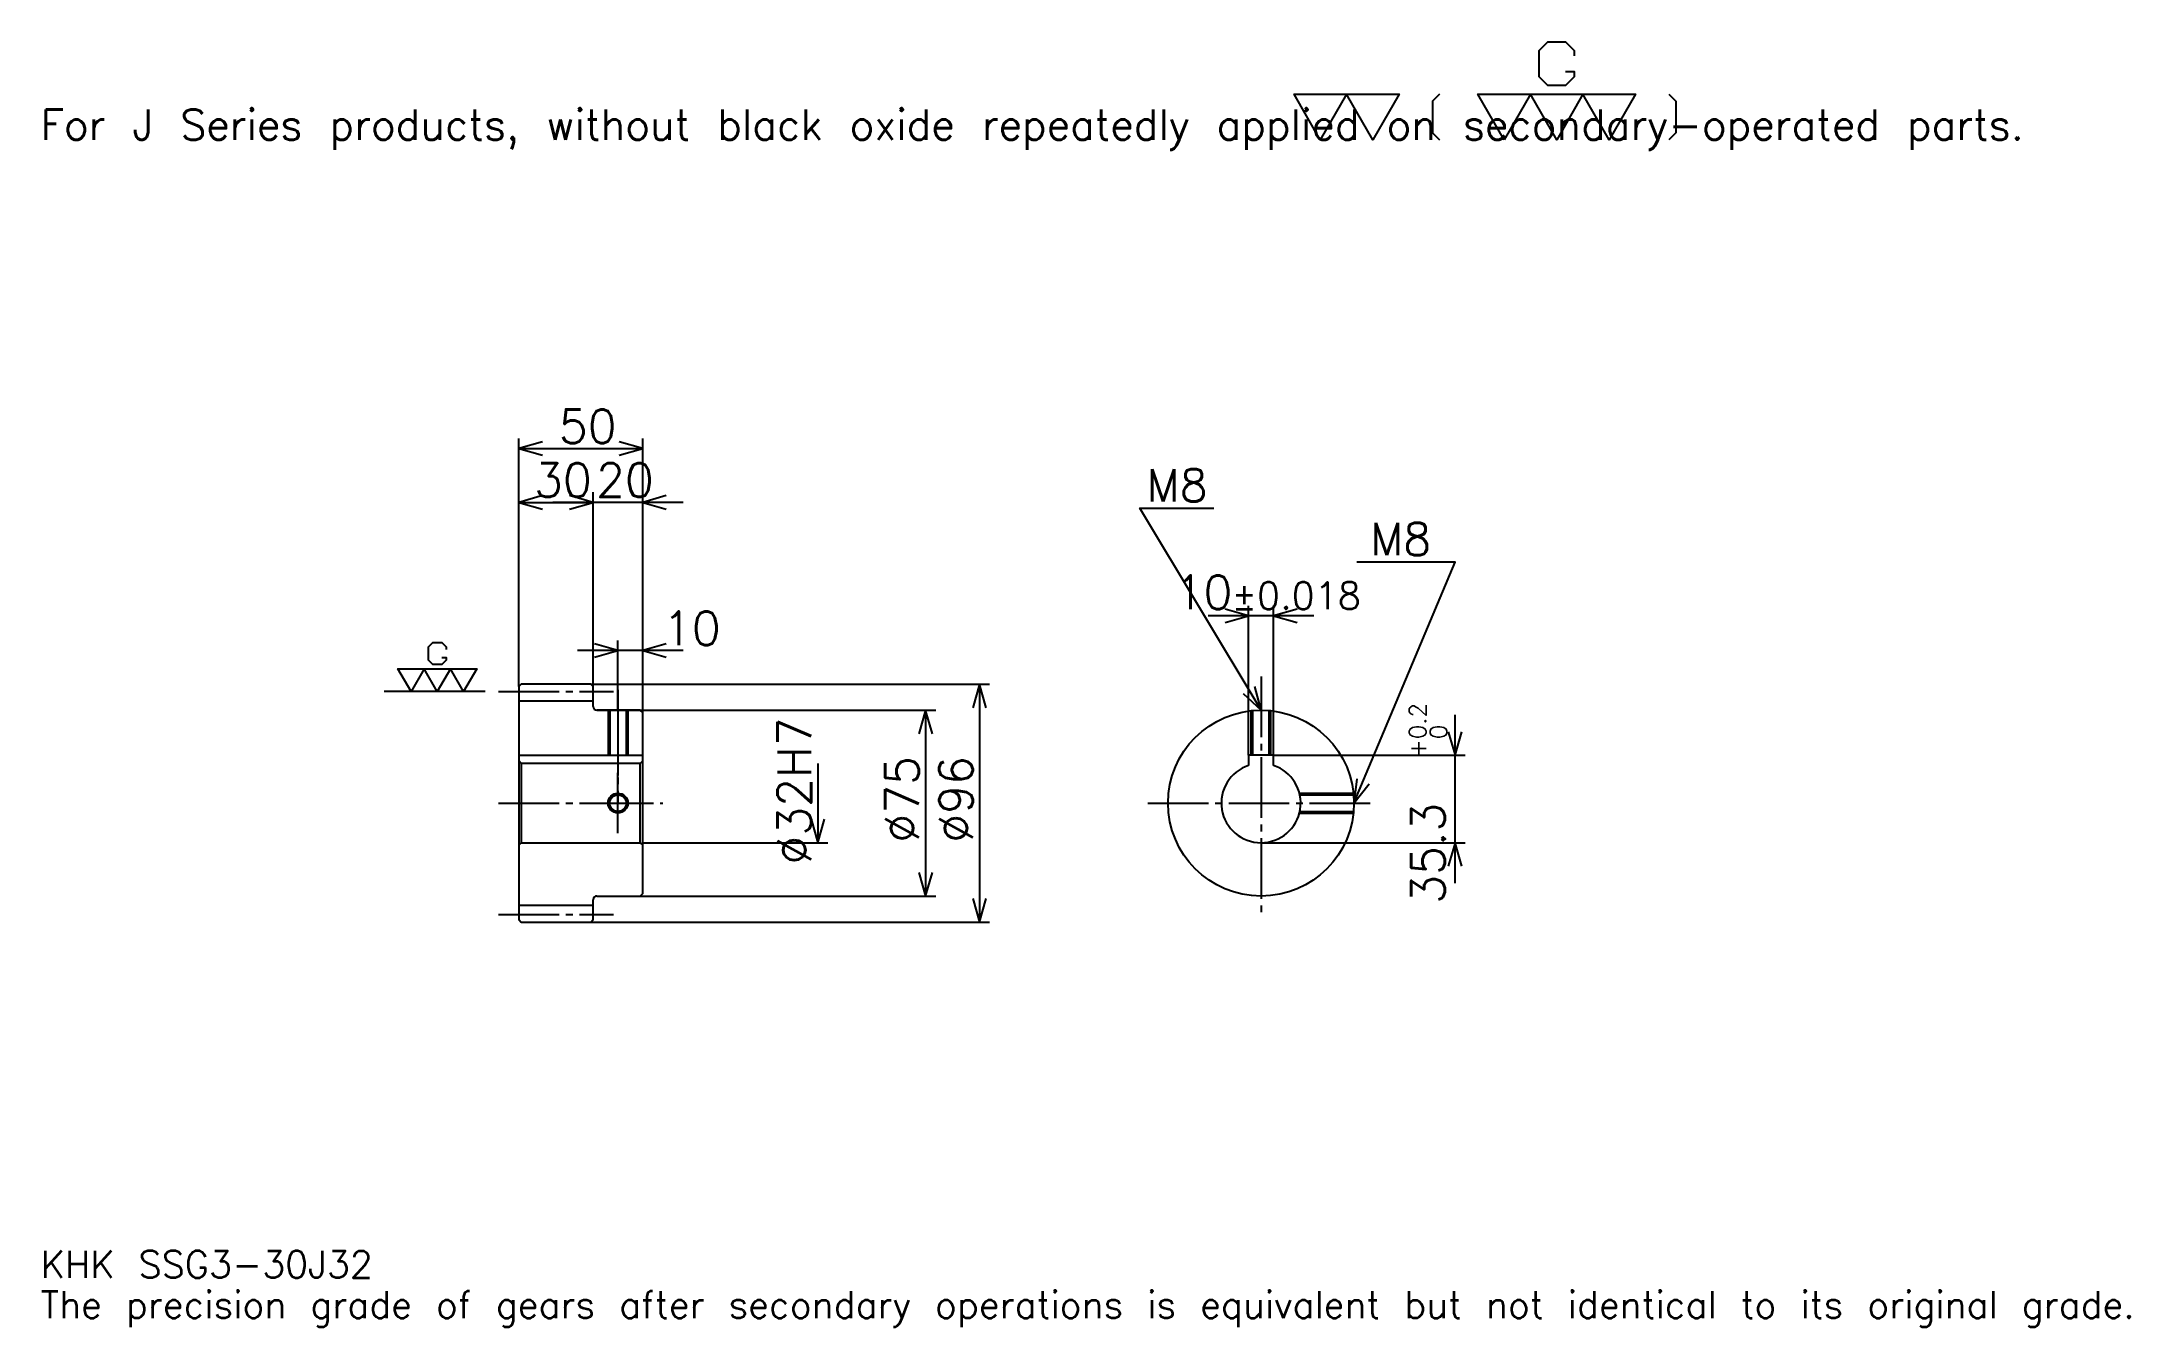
# Model space of a CAD drawing. Extents: x 28 to 870, y 10 to 529.
import ezdxf

# ---------------------------------------------------------------- set-up
doc = ezdxf.new("R2010")
doc.units = 0
doc.linetypes.add('DASHDOT', pattern=[32.608695, 24.456522, -2.717391, 2.717391, -2.717391])
doc.layers.get('0').update_dxf_attribs({"linetype": 'CONTINUOUS'})
doc.layers.add('DASHDOT', color=6, linetype='DASHDOT')
doc.styles.add('KANJI', font='TXT', dxfattribs={"bigfont": 'BIGFONT'})

msp = doc.modelspace()

# ---------------------------------------------------------------- linework, layer by layer
at = {"color": 5}
for p, q in [((220.108688, 269.467407), (220.108688, 368.652161)), ((220.108688, 364.576111), (270.108704, 364.576111)), ((270.108704, 269.467407), (270.108704, 368.652161)), ((250.108688, 269.467407), (250.108688, 346.913055)), ((220.108688, 342.836975), (250.108688, 342.836975)), ((286.413025, 342.836975), (233.804337, 342.836975)), ((540.869568, 297.010864), (498.260864, 297.010864)), ((514.565186, 240.767395), (514.565186, 301.086945)), ((524.565186, 240.767395), (524.565186, 301.086945)), ((260.108704, 269.467407), (260.108704, 287.130432)), ((286.413025, 283.054352), (243.804337, 283.054352)), ((220.108688, 268.467407), (220.108688, 269.467407)), ((249.108688, 269.467407), (270.108704, 269.467407)), ((250.108688, 268.467407), (250.108688, 269.467407)), ((260.108704, 258.967407), (260.108704, 269.467407)), ((260.108704, 258.967407), (260.108704, 269.467407)), ((270.108704, 269.467407), (410.054321, 269.467407)), ((270.108704, 257.967407), (270.108704, 269.467407)), ((405.978271, 269.467407), (405.978271, 173.467392)), ((251.608688, 258.967407), (270.108704, 258.967407)), ((270.108704, 258.967407), (388.315186, 258.967407)), ((384.239136, 258.967407), (384.239136, 183.967392)), ((597.82605, 189.16304), (597.82605, 257.071747)), ((340.760864, 237.467392), (340.760864, 205.467392)), ((524.565186, 240.767395), (601.902161, 240.767395)), ((270.108704, 205.467392), (344.836945, 205.467392)), ((519.565186, 205.467392), (601.902161, 205.467392)), ((251.608688, 183.967392), (270.108704, 183.967392)), ((270.108704, 183.967392), (388.315186, 183.967392)), ((249.108688, 173.467392), (270.108704, 173.467392)), ((270.108704, 173.467392), (410.054321, 173.467392))]:
    msp.add_line(p, q, dxfattribs=at)
at = {"color": 7}
msp.add_line((206.521729, 266.467407), (165.760864, 266.467407), dxfattribs=at)
at = {"color": 4}
for p, q in [((220.108688, 262.717407), (250.108688, 262.717407)), ((220.108688, 240.767395), (270.108704, 240.767395)), ((221.108688, 237.467392), (221.108688, 205.467392)), ((269.108704, 237.467392), (270.108704, 238.467392)), ((269.108704, 205.467392), (270.108704, 204.467392)), ((220.108688, 180.217392), (250.108688, 180.217392))]:
    msp.add_line(p, q, dxfattribs=at)
at = {"color": 7}
for points in [[(642.391296, 516.684753), (645.92395, 516.684753), (645.92395, 514.565186), (642.391296, 511.032593), (635.326111, 511.032593), (631.793518, 514.565186), (631.793518, 525.163025), (635.326111, 528.695679), (642.391296, 528.695679), (645.92395, 525.163025), (645.92395, 523.043457)], [(543.478271, 489.130432), (532.880432, 507.5), (575.271729, 507.5), (564.67395, 489.130432), (554.076111, 507.5), (543.478271, 489.130432)], [(591.521729, 507.5), (588.695679, 504.67392), (588.695679, 491.956512), (591.521729, 489.130432)], [(617.663086, 489.130432), (607.065247, 507.5), (670.652161, 507.5), (660.054382, 489.130432), (649.456543, 507.5), (638.858704, 489.130432), (628.260864, 507.5), (617.663086, 489.130432)], [(684.076111, 507.5), (686.902222, 504.67392), (686.902222, 491.956512), (684.076111, 489.130432)], [(188.994568, 280.244568), (190.760864, 280.244568), (190.760864, 279.184784), (188.994568, 277.418488), (185.461945, 277.418488), (183.695648, 279.184784), (183.695648, 284.483704), (185.461945, 286.25), (188.994568, 286.25), (190.760864, 284.483704), (190.760864, 283.42392)], [(176.630432, 266.467407), (171.331512, 275.652161), (203.125, 275.652161), (197.82608, 266.467407), (192.527161, 275.652161), (187.228256, 266.467407), (181.929337, 275.652161), (176.630432, 266.467407)]]:
    msp.add_lwpolyline(points, dxfattribs=at)
at = {"color": 5}
for points in [[(229.619553, 367.293488), (220.108688, 364.576111), (229.619553, 361.858704)], [(260.597809, 361.858704), (270.108704, 364.576111), (260.597809, 367.293488)], [(229.619553, 345.554352), (220.108688, 342.836975), (229.619553, 340.119568)], [(240.597824, 340.119568), (250.108688, 342.836975), (240.597824, 345.554352)], [(240.597824, 340.119568), (250.108688, 342.836975), (240.597824, 345.554352)], [(279.619568, 345.554352), (270.108704, 342.836975), (279.619568, 340.119568)], [(519.565186, 258.967407), (470.652161, 340.489136), (500.543457, 340.489136)], [(557.065186, 221.467392), (597.82605, 318.75), (558.152161, 318.75)], [(505.054321, 294.293457), (514.565186, 297.010864), (505.054321, 299.728271)], [(534.07605, 299.728271), (524.565186, 297.010864), (534.07605, 294.293457)], [(250.597824, 280.336945), (260.108704, 283.054352), (250.597824, 285.771729)], [(279.619568, 285.771729), (270.108704, 283.054352), (279.619568, 280.336945)], [(408.695648, 259.956512), (405.978271, 269.467407), (403.260864, 259.956512)], [(512.341736, 265.724792), (519.565186, 258.967407), (517.002014, 268.520996)], [(386.956512, 249.456528), (384.239136, 258.967407), (381.521729, 249.456528)], [(595.108704, 250.278259), (597.82605, 240.767395), (600.543457, 250.278259)], [(558.234314, 231.289505), (557.065186, 221.467392), (563.246887, 229.18927)], [(338.043457, 214.978256), (340.760864, 205.467392), (343.478271, 214.978256)], [(600.543457, 195.956528), (597.82605, 205.467392), (595.108704, 195.956528)], [(381.521729, 193.478256), (384.239136, 183.967392), (386.956512, 193.478256)], [(403.260864, 182.978271), (405.978271, 173.467392), (408.695648, 182.978271)]]:
    msp.add_lwpolyline(points, dxfattribs=at)
at = {"color": 4}
for points in [[(250.108688, 260.467407), (250.108688, 268.467407), (249.108688, 269.467407), (221.108688, 269.467407), (220.108688, 268.467407), (220.108688, 204.467392)], [(251.608688, 183.967392), (269.108704, 183.967392), (270.108704, 184.967392), (270.108704, 257.967407), (269.108704, 258.967407), (251.608688, 258.967407)], [(256.108704, 258.967407), (256.108704, 240.767395)], [(256.783691, 258.967407), (256.783691, 240.767395)], [(263.433685, 258.967407), (263.433685, 240.767395)], [(264.108704, 258.967407), (264.108704, 240.767395)], [(515.565186, 240.767395), (515.565186, 258.753448)], [(516.240173, 240.767395), (516.240173, 258.819702)], [(522.890198, 240.767395), (522.890198, 258.819702)], [(523.565186, 240.767395), (523.565186, 258.753448)], [(220.108688, 204.467392), (221.108688, 205.467392), (269.108704, 205.467392), (269.108704, 237.467392), (221.108688, 237.467392), (220.108688, 238.467392)], [(524.565186, 236.666077), (524.565186, 240.767395), (514.565186, 240.767395), (514.565186, 236.666077)], [(535.057129, 225.467392), (556.851257, 225.467392)], [(535.215881, 224.792389), (556.91748, 224.792389)], [(535.057129, 217.467392), (556.851257, 217.467392)], [(535.215881, 218.142395), (556.91748, 218.142395)], [(220.108688, 204.467392), (220.108688, 174.467392), (221.108688, 173.467392), (249.108688, 173.467392), (250.108688, 174.467392), (250.108688, 182.467392)]]:
    msp.add_lwpolyline(points, dxfattribs=at)
for centre, radius in [((519.565186, 221.467392), 37.5), ((260.108704, 221.467392), 3.325)]:
    msp.add_circle(centre, radius, dxfattribs=at)
at = {"color": 7}
msp.add_circle((260.108704, 221.467392), 4, dxfattribs=at)
at = {"color": 4}
for centre, radius, start, end in [((251.608688, 260.467407), 1.5, 180, 270), ((519.565186, 221.467392), 16, 108.209957329, 71.790042671), ((251.608688, 182.467392), 1.5, 90, 180)]:
    msp.add_arc(centre, radius, start, end, dxfattribs=at)
at = {"layer": 'DASHDOT', "color": 7}
for p, q in [((519.565186, 272.554352), (519.565186, 175.815216)), ((211.956512, 266.467407), (258.260864, 266.467407)), ((260.108704, 258.967407), (260.108704, 221.467392)), ((211.956512, 221.467392), (278.260864, 221.467392)), ((473.913025, 221.467392), (565.217407, 221.467392)), ((211.956512, 176.467392), (258.260864, 176.467392))]:
    msp.add_line(p, q, dxfattribs=at)
for points in [[(260.108704, 267.119568), (260.108704, 232.615219)], [(260.108704, 209.315216), (260.108704, 233.619568)], [(247.956512, 221.467392), (272.260864, 221.467392)]]:
    msp.add_lwpolyline(points, dxfattribs=at)

# ---------------------------------------------------------------- texts
at = {"color": 7, "style": 'KANJI'}
for s, height, p in [('For J Series products, without black oxide repeatedly applied on secondary-operated parts.', 12.228261, (27.173914, 489.130432)), ('50', 13.586957, (236.277161, 366.75)), ('30', 13.586957, (226.277161, 345.010864)), ('20', 13.586957, (251.277161, 345.010864)), ('M8', 13.043479, (473.369568, 343.206512)), ('M8', 13.043479, (563.586975, 321.467407)), ('10', 13.586957, (484.725586, 299.728271)), ('%%p0.018', 10.869565, (507.685852, 299.728271)), ('10', 13.586957, (278.260864, 285.228271)), ('KHK SSG3-30J32', 10.869565, (27.173914, 29.891304)), ('The precision grade of gears after secondary operations is equivalent but not identical to its original grade.', 10.869565, (27.173914, 13.586957))]:
    msp.add_text(s, height=height, dxfattribs=at).set_placement(p)
for s, height, p in [('%%c32H7', 13.586957, (338.043457, 196.671204)), ('0.2', 6.793478, (586.141296, 247.264526)), ('+', 6.793478, (586.141296, 239.655838)), ('0', 6.793478, (594.565186, 247.264526)), ('%%c75', 13.586957, (381.521729, 205.502716)), ('%%c96', 13.586957, (403.260864, 205.502716)), ('35.3', 13.586957, (593.75, 180.846115))]:
    msp.add_text(s, height=height, rotation=90, dxfattribs=at).set_placement(p)

doc.saveas('drawing.dxf')
